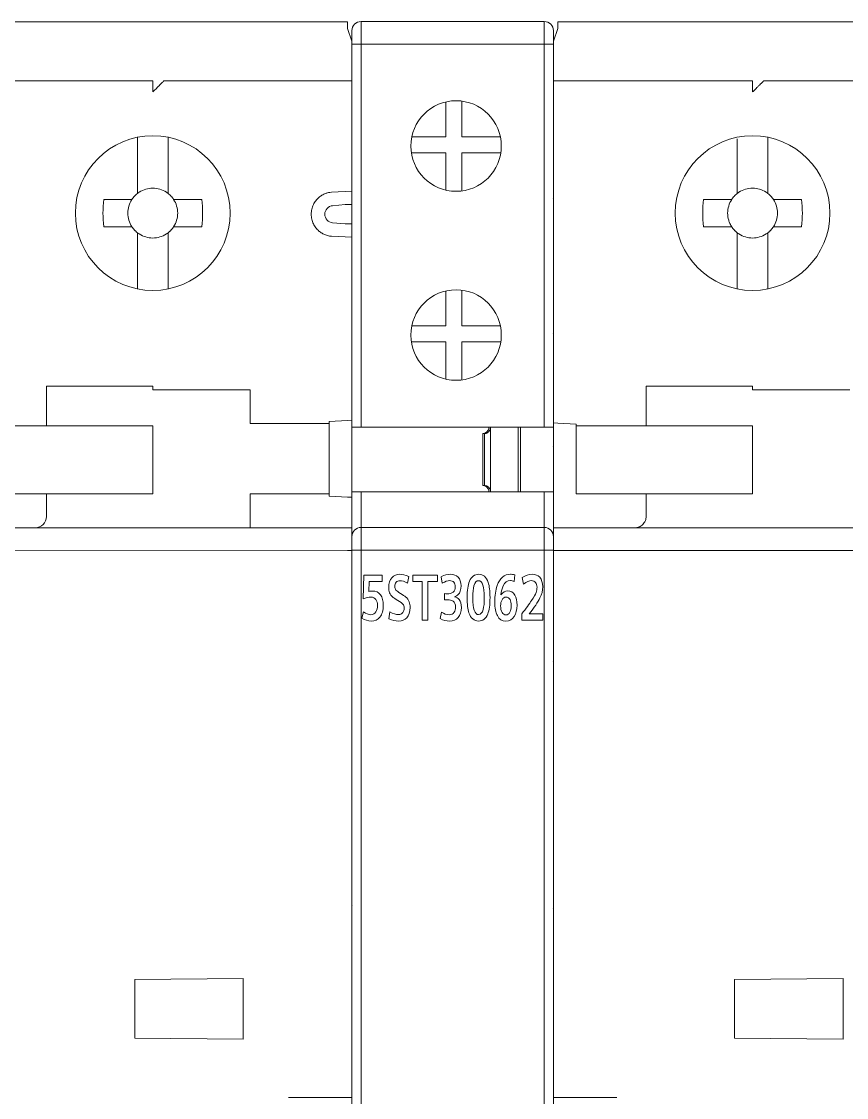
# Model space of a CAD drawing. Header units: millimetres. Extents: x 1359 to 3577, y 1336 to 3557.
# Drawn here: x 1970.17 to 2006.62, y 2964.79 to 3012.32 of the extents above; entities that cross this region are included whole.
import ezdxf

# ---------------------------------------------------------------- set-up
doc = ezdxf.new("R2010")
doc.units = ezdxf.units.MM
doc.layers.add('000-PI-Oprema', color=30, linetype='Continuous', lineweight=5)

msp = doc.modelspace()

# ---------------------------------------------------------------- linework, layer by layer
at = {"layer": '000-PI-Oprema', "color": 0, "lineweight": 0}
for p, q in [((1967.371, 3012.306), (1972.171, 3012.306)), ((1972.171, 3012.306), (1979.791, 3012.306)), ((1979.791, 3012.306), (1984.571, 3012.306)), ((1984.771, 3011.456), (1984.571, 3012.006)), ((1993.871, 3012.006), (1993.671, 3011.456)), ((1993.871, 3012.306), (1998.671, 3012.306)), ((1998.671, 3012.306), (2006.291, 3012.306)), ((2006.291, 3012.306), (2011.071, 3012.306)), ((1984.771, 3011.456), (1984.771, 3008.856)), ((1993.671, 3011.456), (1993.671, 3008.856)), ((1966.971, 3009.706), (1975.971, 3009.706)), ((1976.471, 3009.706), (1984.771, 3009.706)), ((2002.471, 3009.706), (1993.671, 3009.706)), ((2002.971, 3009.706), (2011.071, 3009.706)), ((1984.771, 3008.856), (1984.771, 3005.136)), ((1993.671, 3008.856), (1993.671, 2994.585)), ((1975.296, 3007.207), (1975.296, 3007.132)), ((1976.646, 3007.132), (1976.646, 3007.207)), ((2003.146, 3007.132), (2003.146, 3007.207)), ((1975.296, 3007.132), (1975.296, 3005.013)), ((1976.646, 3005.013), (1976.646, 3007.132)), ((2001.796, 3007.132), (2001.796, 3005.013)), ((2003.146, 3005.013), (2003.146, 3007.132)), ((1975.296, 3004.725), (1975.296, 3005.013)), ((1976.646, 3004.725), (1976.646, 3005.013)), ((2001.796, 3004.725), (2001.796, 3005.013)), ((2003.146, 3004.725), (2003.146, 3005.013)), ((1973.807, 3004.456), (1974.665, 3004.456)), ((1977.277, 3004.456), (1978.135, 3004.456)), ((1984.771, 3004.819), (1983.865, 3004.781)), ((1993.671, 3004.506), (1993.666, 3004.493)), ((2000.307, 3004.456), (2001.165, 3004.456)), ((2003.777, 3004.456), (2004.635, 3004.456)), ((1984.471, 3004.232), (1983.917, 3004.184)), ((1984.771, 3004.232), (1984.771, 3003.38)), ((1984.471, 3003.38), (1983.917, 3003.429)), ((1973.807, 3003.256), (1974.665, 3003.256)), ((1975.296, 3002.7), (1975.296, 3002.988)), ((1976.646, 3002.7), (1976.646, 3002.988)), ((1978.135, 3003.256), (1977.277, 3003.256)), ((2000.307, 3003.256), (2001.165, 3003.256)), ((2001.796, 3002.7), (2001.796, 3002.988)), ((2003.146, 3002.7), (2003.146, 3002.988)), ((2004.635, 3003.256), (2003.777, 3003.256)), ((1975.296, 3002.7), (1975.296, 3000.58)), ((1976.646, 3000.58), (1976.646, 3002.7)), ((1983.865, 3002.831), (1984.771, 3002.793)), ((1984.771, 3002.476), (1984.771, 2994.709)), ((2001.796, 3002.7), (2001.796, 3000.58)), ((2003.146, 3000.58), (2003.146, 3002.7)), ((1975.296, 3000.58), (1975.296, 3000.506)), ((1976.646, 3000.506), (1976.646, 3000.58)), ((2001.796, 3000.58), (2001.796, 3000.506)), ((2003.146, 3000.506), (2003.146, 3000.58)), ((1984.776, 2998.356), (1984.771, 2998.356)), ((1993.671, 2998.556), (1993.666, 2998.561)), ((1975.971, 2996.206), (1971.271, 2996.206)), ((1971.271, 2994.456), (1971.271, 2996.206)), ((1975.971, 2996.056), (1975.971, 2996.206)), ((1980.271, 2996.056), (1975.971, 2996.056)), ((1980.271, 2994.556), (1980.271, 2996.056)), ((1997.771, 2996.206), (2002.471, 2996.206)), ((1997.771, 2994.456), (1997.771, 2996.206)), ((2002.471, 2996.206), (2002.471, 2996.056)), ((2002.471, 2996.056), (2006.771, 2996.056)), ((1968.171, 2994.456), (1971.271, 2994.456)), ((1971.271, 2994.456), (1971.671, 2994.456)), ((1971.671, 2994.456), (1975.971, 2994.456)), ((1975.971, 2994.456), (1975.971, 2991.456)), ((1980.671, 2994.556), (1980.271, 2994.556)), ((1983.771, 2994.556), (1980.671, 2994.556)), ((1984.571, 2994.698), (1983.771, 2994.656)), ((1983.771, 2994.556), (1983.771, 2994.656)), ((1983.771, 2991.456), (1983.771, 2994.556)), ((1984.771, 2994.709), (1984.571, 2994.698)), ((1984.771, 2994.709), (1984.771, 2991.304)), ((1993.871, 2994.574), (1993.671, 2994.585)), ((1993.671, 2990.38), (1993.671, 2994.556)), ((1993.871, 2994.574), (1994.671, 2994.532)), ((1994.671, 2994.532), (1994.671, 2994.456)), ((1994.671, 2994.456), (1997.771, 2994.456)), ((1994.671, 2994.456), (1994.671, 2991.456)), ((1997.771, 2994.456), (1998.171, 2994.456)), ((1998.171, 2994.456), (2002.471, 2994.456)), ((2002.471, 2994.456), (2002.471, 2991.456)), ((1984.771, 2993.756), (1984.776, 2993.756)), ((1993.666, 2993.551), (1993.671, 2993.556)), ((1971.271, 2991.456), (1968.171, 2991.456)), ((1971.271, 2991.456), (1971.671, 2991.456)), ((1971.271, 2991.456), (1971.271, 2990.456)), ((1975.971, 2991.456), (1971.671, 2991.456)), ((1980.271, 2991.456), (1980.671, 2991.456)), ((1980.271, 2991.456), (1980.271, 2989.956)), ((1983.771, 2991.456), (1980.671, 2991.456)), ((1983.771, 2991.356), (1983.771, 2991.456)), ((1984.571, 2991.314), (1983.771, 2991.356)), ((1984.571, 2991.314), (1984.771, 2991.304)), ((1984.771, 2991.304), (1984.771, 2989.106)), ((1994.671, 2991.456), (1997.771, 2991.456)), ((1998.171, 2991.456), (1997.771, 2991.456)), ((1997.771, 2991.456), (1997.771, 2990.456)), ((2002.471, 2991.456), (1998.171, 2991.456)), ((1993.671, 2989.106), (1993.671, 2990.38)), ((1984.771, 2989.956), (1967.171, 2989.956)), ((1993.671, 2989.956), (2011.271, 2989.956)), ((1984.571, 2988.956), (1967.171, 2988.961)), ((1984.571, 2988.956), (1984.771, 2988.956)), ((1984.771, 2989.106), (1984.771, 2964.939)), ((1993.671, 2964.789), (1993.671, 2989.106)), ((2011.071, 2988.956), (1993.671, 2988.956)), ((1984.771, 2984.256), (1984.776, 2984.256)), ((1993.666, 2984.051), (1993.671, 2984.056)), ((1993.671, 2982.506), (1993.666, 2982.506)), ((1984.776, 2981.911), (1984.771, 2981.906)), ((1993.671, 2981.906), (1993.666, 2981.911)), ((1984.771, 2974.506), (1984.776, 2974.501)), ((1993.671, 2974.804), (1993.669, 2974.809)), ((1984.771, 2973.256), (1984.776, 2973.27)), ((1993.666, 2973.17), (1993.671, 2973.156)), ((1975.171, 2970.006), (1979.971, 2970.048)), ((1975.171, 2967.406), (1975.171, 2970.006)), ((1979.971, 2970.048), (1979.971, 2967.364)), ((2001.671, 2970.006), (2006.471, 2970.048)), ((2001.671, 2967.406), (2001.671, 2970.006)), ((2006.471, 2970.048), (2006.471, 2967.364)), ((1979.971, 2967.364), (1975.171, 2967.406)), ((2006.471, 2967.364), (2001.671, 2967.406)), ((1981.971, 2964.789), (1984.571, 2964.789)), ((1984.571, 2964.789), (1984.771, 2964.789)), ((1993.871, 2964.789), (1993.671, 2964.789)), ((1993.871, 2964.789), (1996.471, 2964.789))]:
    msp.add_line(p, q, dxfattribs=at)
at = {"layer": '000-PI-Oprema', "color": 0, "linetype": 'ByBlock', "lineweight": 0}
for p, q in [((1985.171, 3012.319), (1993.271, 3012.319)), ((1985.171, 3011.319), (1985.171, 3012.319)), ((1993.271, 3011.319), (1993.271, 3012.319)), ((1984.771, 3011.319), (1984.771, 3011.919)), ((1993.671, 3011.919), (1993.671, 3011.319)), ((1984.771, 2994.394), (1984.771, 3011.319)), ((1985.171, 3011.319), (1984.771, 3011.319)), ((1985.171, 2994.394), (1985.171, 3011.319)), ((1985.171, 3011.319), (1993.271, 3011.319)), ((1993.271, 2994.394), (1993.271, 3011.319)), ((1993.671, 3011.319), (1993.271, 3011.319)), ((1993.671, 3011.319), (1993.671, 2994.394)), ((1988.92, 3008.767), (1988.92, 3007.219)), ((1989.62, 3008.803), (1989.62, 3007.219)), ((1987.412, 3007.219), (1988.92, 3007.219)), ((1989.62, 3007.219), (1991.331, 3007.219)), ((1987.394, 3006.519), (1988.92, 3006.519)), ((1988.92, 3006.519), (1988.92, 3004.87)), ((1989.62, 3004.835), (1989.62, 3006.519)), ((1991.349, 3006.519), (1989.62, 3006.519)), ((1988.92, 3000.417), (1988.92, 2998.869)), ((1989.62, 3000.453), (1989.62, 2998.869)), ((1987.412, 2998.869), (1988.92, 2998.869)), ((1989.62, 2998.869), (1991.331, 2998.869)), ((1988.92, 2998.169), (1987.394, 2998.169)), ((1988.92, 2998.169), (1988.92, 2996.52)), ((1991.349, 2998.169), (1989.62, 2998.169)), ((1989.62, 2996.485), (1989.62, 2998.169)), ((1985.171, 2994.394), (1984.771, 2994.394)), ((1984.771, 2994.119), (1984.771, 2994.394)), ((1993.271, 2994.394), (1985.171, 2994.394)), ((1990.894, 2994.394), (1990.894, 2991.544)), ((1992.116, 2991.544), (1992.116, 2994.394)), ((1992.221, 2994.394), (1992.221, 2991.544)), ((1993.671, 2994.394), (1993.271, 2994.394)), ((1993.671, 2994.394), (1993.671, 2991.544)), ((1984.771, 2991.544), (1984.771, 2994.119)), ((1990.561, 2991.819), (1990.561, 2994.119)), ((1990.561, 2994.119), (1990.632, 2994.119)), ((1990.632, 2991.819), (1990.632, 2994.119)), ((1990.647, 2994.119), (1990.632, 2994.119)), ((1984.771, 2989.569), (1984.771, 2991.544)), ((1984.771, 2991.544), (1985.171, 2991.544)), ((1993.271, 2991.544), (1985.171, 2991.544)), ((1985.171, 2991.544), (1985.171, 2989.969)), ((1990.632, 2991.819), (1990.561, 2991.819)), ((1990.647, 2991.819), (1990.632, 2991.819)), ((1993.271, 2991.544), (1993.671, 2991.544)), ((1993.271, 2989.969), (1993.271, 2991.544)), ((1993.671, 2991.544), (1993.671, 2989.569)), ((1993.271, 2989.969), (1985.171, 2989.969)), ((1985.171, 2988.969), (1985.171, 2989.969)), ((1993.271, 2988.969), (1993.271, 2989.969)), ((1984.771, 2988.969), (1984.771, 2989.569)), ((1993.671, 2989.569), (1993.671, 2988.969)), ((1984.771, 2962.358), (1984.771, 2988.969)), ((1985.171, 2988.969), (1984.771, 2988.969)), ((1985.171, 2962.613), (1985.171, 2988.969)), ((1993.271, 2988.969), (1985.171, 2988.969)), ((1993.671, 2988.969), (1993.271, 2988.969)), ((1993.271, 2962.613), (1993.271, 2988.969)), ((1993.671, 2988.969), (1993.671, 2962.358)), ((1993.671, 2988.969), (1993.671, 2962.358)), ((1985.27, 2986.811), (1985.293, 2987.869)), ((1985.293, 2987.869), (1986.104, 2987.869)), ((1986.104, 2987.869), (1986.104, 2987.587)), ((1987.281, 2987.801), (1987.231, 2987.504)), ((1987.46, 2987.587), (1987.46, 2987.869)), ((1987.46, 2987.869), (1988.553, 2987.869)), ((1988.553, 2987.869), (1988.553, 2987.587)), ((1988.763, 2987.512), (1988.714, 2987.794)), ((1991.964, 2987.879), (1991.944, 2987.585)), ((1992.358, 2987.471), (1992.297, 2987.762)), ((1985.535, 2987.587), (1985.523, 2987.141)), ((1986.104, 2987.587), (1985.535, 2987.587)), ((1987.878, 2987.587), (1987.46, 2987.587)), ((1987.878, 2985.869), (1987.878, 2987.587)), ((1988.553, 2987.587), (1988.129, 2987.587)), ((1988.129, 2987.587), (1988.129, 2985.869)), ((1988.865, 2986.774), (1988.865, 2987.046)), ((1985.212, 2985.959), (1985.281, 2986.247)), ((1986.403, 2985.939), (1986.439, 2986.244)), ((1988.129, 2985.869), (1987.878, 2985.869)), ((1988.67, 2985.941), (1988.723, 2986.227)), ((1992.272, 2985.869), (1992.272, 2986.147)), ((1993.212, 2985.869), (1992.272, 2985.869)), ((1992.604, 2986.151), (1993.212, 2986.151)), ((1993.212, 2986.151), (1993.212, 2985.869))]:
    msp.add_line(p, q, dxfattribs=at)
for centre in [(1989.371, 3006.819), (1989.371, 2998.469)]:
    msp.add_circle(centre, 2, dxfattribs=at)
at = {"layer": '000-PI-Oprema', "color": 0, "lineweight": 0}
for centre in [(1975.971, 3003.856), (2002.471, 3003.856)]:
    msp.add_circle(centre, 3.418, dxfattribs=at)
at = {"layer": '000-PI-Oprema', "color": 0, "linetype": 'ByBlock', "lineweight": 0}
for centre, start, end in [((1985.171, 3011.919), 90, 180), ((1993.271, 3011.919), 0, 90), ((1985.171, 2989.569), 90, 180), ((1993.271, 2989.569), 0, 90)]:
    msp.add_arc(centre, 0.4, start, end, dxfattribs=at)
at = {"layer": '000-PI-Oprema', "color": 0, "lineweight": 0}
for centre, radius, start, end in [((1975.971, 3003.856), 1.1, 136.9319, 146.9443), ((1975.971, 3003.856), 1.1, 135, 136.9319), ((1975.971, 3003.856), 1.1, 123.0557, 133.0681), ((1975.971, 3003.856), 1.1, 46.9319, 56.9443), ((1975.971, 3003.856), 1.1, 45, 46.9319), ((1975.971, 3003.856), 1.1, 43.0681, 45), ((1975.971, 3003.856), 1.1, 33.0557, 43.0681), ((2002.471, 3003.856), 1.1, 136.9319, 146.9443), ((2002.471, 3003.856), 1.1, 135, 136.9319), ((2002.471, 3003.856), 1.1, 123.0557, 133.0681), ((2002.471, 3003.856), 1.1, 46.9319, 56.9443), ((2002.471, 3003.856), 1.1, 45, 46.9319), ((2002.471, 3003.856), 1.1, 43.0681, 45), ((2002.471, 3003.856), 1.1, 33.0557, 43.0681), ((1975.971, 3003.856), 1.1, 213.0557, 223.0681), ((1975.971, 3003.856), 1.1, 226.9319, 236.9443), ((1975.971, 3003.856), 1.1, 303.0557, 313.0681), ((1975.971, 3003.856), 1.1, 313.0681, 315), ((1975.971, 3003.856), 1.1, 315, 316.9319), ((1975.971, 3003.856), 1.1, 316.9319, 326.9443), ((2002.471, 3003.856), 1.1, 213.0557, 223.0681), ((2002.471, 3003.856), 1.1, 226.9319, 236.9443), ((2002.471, 3003.856), 1.1, 303.0557, 313.0681), ((2002.471, 3003.856), 1.1, 313.0681, 315), ((2002.471, 3003.856), 1.1, 315, 316.9319), ((2002.471, 3003.856), 1.1, 316.9319, 326.9443), ((1970.771, 2990.456), 0.5, 270, 0)]:
    msp.add_arc(centre, radius, start, end, dxfattribs=at)
for points, knots in [([(1984.571, 3012.006), (1984.571, 3012.063), (1984.571, 3012.116), (1984.571, 3012.252), (1984.571, 3012.306), (1984.571, 3012.306)], [0.262243, 0.262243, 0.262243, 0.262243, 0.5, 0.5, 1, 1, 1, 1]), ([(1993.871, 3012.006), (1993.871, 3012.032), (1993.871, 3012.087), (1993.871, 3012.162), (1993.871, 3012.227), (1993.871, 3012.273), (1993.871, 3012.301), (1993.871, 3012.304), (1993.871, 3012.306)], [0.2613825, 0.2613825, 0.2613825, 0.2613825, 0.3685854, 0.5000663, 0.6285535, 0.7600358, 0.8779631, 1, 1, 1, 1]), ([(1975.971, 3009.206), (1975.971, 3009.337), (1975.971, 3009.467), (1975.971, 3009.652), (1975.971, 3009.706), (1975.971, 3009.706)], [0, 0, 0, 0, 0.5, 0.5, 1, 1, 1, 1]), ([(1975.971, 3009.206), (1975.993, 3009.228), (1976.036, 3009.271), (1976.101, 3009.336), (1976.172, 3009.407), (1976.249, 3009.484), (1976.325, 3009.56), (1976.388, 3009.623), (1976.435, 3009.67), (1976.466, 3009.701), (1976.469, 3009.704), (1976.471, 3009.706)], [0, 0, 0, 0, 0.097283, 0.192791, 0.287384, 0.42418, 0.554334, 0.675821, 0.789691, 0.896334, 1, 1, 1, 1]), ([(2002.471, 3009.706), (2002.471, 3009.705), (2002.471, 3009.704), (2002.471, 3009.691), (2002.471, 3009.669), (2002.471, 3009.627), (2002.471, 3009.563), (2002.471, 3009.483), (2002.471, 3009.395), (2002.471, 3009.301), (2002.471, 3009.238), (2002.471, 3009.206)], [0, 0, 0, 0, 0.080758, 0.160392, 0.240099, 0.368585, 0.500066, 0.628554, 0.760036, 0.877963, 1, 1, 1, 1]), ([(2002.971, 3009.706), (2002.971, 3009.706), (2002.969, 3009.705), (2002.96, 3009.695), (2002.945, 3009.681), (2002.924, 3009.659), (2002.897, 3009.632), (2002.864, 3009.599), (2002.817, 3009.552), (2002.75, 3009.485), (2002.669, 3009.403), (2002.574, 3009.309), (2002.509, 3009.244), (2002.471, 3009.206)], [0, 0, 0, 0, 0.056117, 0.113833, 0.173777, 0.236509, 0.302522, 0.372235, 0.446007, 0.56933, 0.712859, 0.83153, 1, 1, 1, 1]), ([(1976.571, 3004.778), (1976.394, 3004.894), (1976.183, 3004.956), (1975.76, 3004.956), (1975.549, 3004.894), (1975.371, 3004.778)], [0, 0, 0, 0, 0.5, 0.5, 1, 1, 1, 1]), ([(1984.771, 3005.135), (1984.771, 3005.135), (1984.771, 3005.133), (1984.771, 3005.12), (1984.771, 3005.098), (1984.771, 3005.059), (1984.771, 3004.989), (1984.771, 3004.876), (1984.771, 3004.738), (1984.771, 3004.581), (1984.771, 3004.41), (1984.771, 3004.291), (1984.771, 3004.232)], [0, 0, 0, 0, 0.062572, 0.124512, 0.186422, 0.248903, 0.373491, 0.498598, 0.623567, 0.749199, 0.874318, 1, 1, 1, 1]), ([(2003.071, 3004.778), (2002.894, 3004.894), (2002.683, 3004.956), (2002.26, 3004.956), (2002.049, 3004.894), (2001.871, 3004.778)], [0, 0, 0, 0, 0.5, 0.5, 1, 1, 1, 1]), ([(1973.807, 3004.456), (1973.783, 3004.257), (1973.759, 3003.856), (1973.783, 3003.455), (1973.808, 3003.256), (1973.807, 3003.256)], [0, 0, 0, 0, 0.5, 1, 1.000008, 1.000008, 1.000008, 1.000008]), ([(1977.277, 3004.456), (1977.21, 3004.456), (1977.085, 3004.456), (1976.954, 3004.456), (1976.893, 3004.456)], [0, 0, 0, 0, 0.54278, 1, 1, 1, 1]), ([(1983.865, 3002.831), (1983.834, 3002.835), (1983.774, 3002.842), (1983.685, 3002.863), (1983.574, 3002.899), (1983.445, 3002.962), (1983.3, 3003.067), (1983.168, 3003.206), (1983.059, 3003.383), (1982.987, 3003.586), (1982.963, 3003.806), (1982.987, 3004.027), (1983.059, 3004.229), (1983.168, 3004.407), (1983.299, 3004.545), (1983.445, 3004.651), (1983.588, 3004.719), (1983.729, 3004.764), (1983.819, 3004.775), (1983.865, 3004.781)], [0, 0, 0, 0, 0.031513, 0.062833, 0.094232, 0.152293, 0.210532, 0.279327, 0.348301, 0.424071, 0.50002, 0.57579, 0.651739, 0.720534, 0.789508, 0.84757, 0.905809, 0.95275, 1, 1, 1, 1]), ([(2000.307, 3004.456), (2000.283, 3004.257), (2000.259, 3003.856), (2000.283, 3003.455), (2000.308, 3003.256), (2000.307, 3003.256)], [-0.000008, -0.000008, -0.000008, -0.000008, 0.499992, 0.999992, 1, 1, 1, 1]), ([(2003.777, 3004.456), (2003.71, 3004.456), (2003.585, 3004.456), (2003.454, 3004.456), (2003.393, 3004.456)], [0, 0, 0, 0, 0.54278, 1, 1, 1, 1]), ([(1983.917, 3003.429), (1983.824, 3003.437), (1983.734, 3003.481), (1983.608, 3003.619), (1983.571, 3003.713), (1983.571, 3003.9), (1983.608, 3003.993), (1983.734, 3004.131), (1983.824, 3004.175), (1983.917, 3004.184)], [0, 0, 0, 0, 0.25, 0.25, 0.5, 0.5, 0.75, 0.75, 1, 1, 1, 1]), ([(1984.771, 3004.232), (1984.771, 3004.232), (1984.739, 3004.232), (1984.628, 3004.232), (1984.55, 3004.232), (1984.471, 3004.232)], [0, 0, 0, 0, 0.5, 0.5, 1, 1, 1, 1]), ([(1975.049, 3003.256), (1975.049, 3003.256), (1974.934, 3003.434), (1974.871, 3003.645), (1974.871, 3003.856)], [0, 0, 0, 0, 0.0000079, 0.5000079, 0.5000079, 0.5000079, 0.5000079]), ([(2001.549, 3003.256), (2001.551, 3003.258), (2001.549, 3003.256), (2001.549, 3003.257), (2001.549, 3003.257), (2001.549, 3003.257), (2001.549, 3003.258), (2001.548, 3003.259), (2001.546, 3003.261), (2001.543, 3003.266), (2001.537, 3003.276), (2001.525, 3003.296), (2001.502, 3003.336), (2001.46, 3003.418), (2001.395, 3003.592), (2001.371, 3003.751), (2001.371, 3003.856)], [0, 0, 0, 0, 0.000244, 0.000244, 0.000488, 0.000977, 0.001953, 0.003906, 0.007813, 0.015625, 0.03125, 0.0625, 0.125, 0.25, 0.5, 1, 1, 1, 1]), ([(1974.665, 3003.256), (1974.733, 3003.256), (1974.857, 3003.256), (1974.989, 3003.256), (1975.049, 3003.256)], [0, 0, 0, 0, 0.54278, 1, 1, 1, 1]), ([(1975.371, 3002.934), (1975.549, 3002.819), (1975.76, 3002.756), (1976.183, 3002.756), (1976.394, 3002.819), (1976.571, 3002.934)], [0, 0, 0, 0, 0.5, 0.5, 1, 1, 1, 1]), ([(1977.277, 3003.256), (1977.21, 3003.256), (1977.086, 3003.256), (1976.954, 3003.256), (1976.893, 3003.256)], [0, 0, 0, 0, 0.540007, 1, 1, 1, 1]), ([(1984.771, 3003.38), (1984.771, 3003.38), (1984.742, 3003.38), (1984.625, 3003.38), (1984.542, 3003.38), (1984.471, 3003.38)], [0, 0, 0, 0, 0.5, 0.5, 1, 1, 1, 1]), ([(1984.771, 3003.38), (1984.771, 3003.351), (1984.771, 3003.291), (1984.771, 3003.204), (1984.771, 3003.117), (1984.771, 3003.006), (1984.771, 3002.874), (1984.771, 3002.737), (1984.771, 3002.623), (1984.771, 3002.541), (1984.771, 3002.487), (1984.771, 3002.48), (1984.771, 3002.477)], [0, 0, 0, 0, 0.06314, 0.125631, 0.188079, 0.251095, 0.376332, 0.501694, 0.62641, 0.751388, 0.875439, 1, 1, 1, 1]), ([(2001.165, 3003.256), (2001.233, 3003.256), (2001.357, 3003.256), (2001.489, 3003.256), (2001.549, 3003.256)], [0, 0, 0, 0, 0.54278, 1, 1, 1, 1]), ([(2001.871, 3002.934), (2002.049, 3002.819), (2002.26, 3002.756), (2002.683, 3002.756), (2002.894, 3002.819), (2003.071, 3002.934)], [0, 0, 0, 0, 0.5, 0.5, 1, 1, 1, 1]), ([(2003.777, 3003.256), (2003.71, 3003.256), (2003.586, 3003.256), (2003.454, 3003.256), (2003.393, 3003.256)], [0, 0, 0, 0, 0.540007, 1, 1, 1, 1]), ([(1997.271, 2989.956), (1997.292, 2989.957), (1997.329, 2989.958), (1997.382, 2989.968), (1997.425, 2989.98), (1997.482, 2990.001), (1997.55, 2990.037), (1997.627, 2990.1), (1997.689, 2990.176), (1997.736, 2990.265), (1997.766, 2990.36), (1997.769, 2990.425), (1997.771, 2990.456)], [0, 0, 0, 0, 0.090538, 0.168629, 0.234274, 0.28748, 0.430983, 0.554467, 0.680811, 0.79553, 0.900937, 1, 1, 1, 1]), ([(1984.771, 2989.106), (1984.771, 2989.105), (1984.771, 2989.103), (1984.771, 2989.088), (1984.771, 2989.06), (1984.771, 2989.016), (1984.771, 2988.976), (1984.771, 2988.956)], [0, 0, 0, 0, 0.169382, 0.332374, 0.500748, 0.7482, 1, 1, 1, 1])]:
    msp.add_open_spline(points, degree=3, knots=knots, dxfattribs=at)
for points in [[(1975.049, 3004.456), (1974.915, 3004.456), (1974.789, 3004.456), (1974.665, 3004.456)], [(1974.871, 3003.856), (1974.871, 3004.068), (1974.934, 3004.279), (1975.049, 3004.456)], [(1975.193, 3004.634), (1975.202, 3004.643), (1975.211, 3004.651), (1975.22, 3004.66)], [(1977.071, 3003.856), (1977.071, 3004.068), (1977.009, 3004.279), (1976.893, 3004.456)], [(1978.135, 3003.256), (1978.183, 3003.654), (1978.183, 3004.058), (1978.135, 3004.456)], [(2001.549, 3004.456), (2001.415, 3004.456), (2001.289, 3004.456), (2001.165, 3004.456)], [(2001.371, 3003.856), (2001.371, 3004.068), (2001.434, 3004.279), (2001.549, 3004.456)], [(2001.693, 3004.634), (2001.702, 3004.643), (2001.711, 3004.651), (2001.72, 3004.66)], [(2003.571, 3003.856), (2003.571, 3004.068), (2003.509, 3004.279), (2003.393, 3004.456)], [(2004.635, 3003.256), (2004.683, 3003.654), (2004.683, 3004.058), (2004.635, 3004.456)], [(1976.893, 3003.256), (1977.009, 3003.434), (1977.071, 3003.645), (1977.071, 3003.856)], [(2003.393, 3003.256), (2003.509, 3003.434), (2003.571, 3003.645), (2003.571, 3003.856)], [(1975.193, 3003.078), (1975.185, 3003.087), (1975.176, 3003.096), (1975.168, 3003.105)], [(1975.22, 3003.053), (1975.211, 3003.061), (1975.202, 3003.07), (1975.193, 3003.078)], [(2001.693, 3003.078), (2001.685, 3003.087), (2001.676, 3003.096), (2001.668, 3003.105)], [(2001.72, 3003.053), (2001.711, 3003.061), (2001.702, 3003.07), (2001.693, 3003.078)]]:
    msp.add_open_spline(points, degree=3, dxfattribs=at)
at = {"layer": '000-PI-Oprema', "color": 0, "linetype": 'ByBlock', "lineweight": 0}
for points, knots in [([(1990.567, 2994.119), (1990.587, 2994.119), (1990.628, 2994.125), (1990.689, 2994.155), (1990.745, 2994.202), (1990.789, 2994.264), (1990.816, 2994.33), (1990.824, 2994.375), (1990.825, 2994.394)], [0, 0, 0, 0, 0.175589, 0.351177, 0.526766, 0.702354, 0.877943, 1, 1, 1, 1]), ([(1990.893, 2994.394), (1990.892, 2994.382), (1990.891, 2994.37), (1990.887, 2994.348), (1990.884, 2994.338), (1990.878, 2994.318), (1990.875, 2994.309), (1990.864, 2994.28), (1990.855, 2994.263), (1990.839, 2994.238), (1990.833, 2994.229), (1990.821, 2994.214), (1990.808, 2994.199), (1990.795, 2994.187), (1990.781, 2994.174), (1990.774, 2994.169), (1990.753, 2994.153), (1990.739, 2994.144), (1990.717, 2994.134), (1990.71, 2994.132), (1990.696, 2994.127), (1990.69, 2994.125), (1990.67, 2994.12), (1990.658, 2994.119), (1990.647, 2994.119)], [0, 0, 0, 0, 0.078296, 0.078296, 0.144132, 0.144132, 0.209968, 0.209968, 0.34164, 0.34164, 0.407476, 0.407476, 0.473312, 0.539148, 0.539148, 0.604984, 0.604984, 0.736656, 0.736656, 0.802492, 0.802492, 0.868328, 0.868328, 1, 1, 1, 1]), ([(1990.825, 2991.544), (1990.824, 2991.563), (1990.816, 2991.608), (1990.789, 2991.674), (1990.745, 2991.736), (1990.689, 2991.783), (1990.628, 2991.812), (1990.587, 2991.819), (1990.567, 2991.819)], [0, 0, 0, 0, 0.122057, 0.297646, 0.473234, 0.648823, 0.824411, 1, 1, 1, 1]), ([(1990.647, 2991.819), (1990.658, 2991.819), (1990.67, 2991.818), (1990.69, 2991.813), (1990.696, 2991.811), (1990.71, 2991.806), (1990.717, 2991.803), (1990.739, 2991.793), (1990.753, 2991.785), (1990.774, 2991.769), (1990.781, 2991.764), (1990.795, 2991.751), (1990.808, 2991.738), (1990.821, 2991.724), (1990.833, 2991.708), (1990.838, 2991.7), (1990.855, 2991.675), (1990.864, 2991.657), (1990.875, 2991.629), (1990.878, 2991.619), (1990.884, 2991.6), (1990.887, 2991.59), (1990.891, 2991.568), (1990.892, 2991.556), (1990.893, 2991.544)], [0, 0, 0, 0, 0.131674, 0.131674, 0.197511, 0.197511, 0.263348, 0.263348, 0.395022, 0.395022, 0.460859, 0.460859, 0.526697, 0.592534, 0.592534, 0.658371, 0.658371, 0.790045, 0.790045, 0.855882, 0.855882, 0.921719, 0.921719, 1, 1, 1, 1]), ([(1986.434, 2987.087), (1986.41, 2987.152), (1986.398, 2987.227), (1986.398, 2987.506), (1986.447, 2987.655), (1986.626, 2987.856), (1986.738, 2987.902), (1986.998, 2987.902), (1987.131, 2987.868), (1987.281, 2987.801)], [0, 0, 0, 0, 0.147499, 0.147499, 0.478915, 0.478915, 0.764253, 0.764253, 1, 1, 1, 1]), ([(1988.714, 2987.794), (1988.846, 2987.866), (1988.982, 2987.902), (1989.267, 2987.902), (1989.379, 2987.858), (1989.547, 2987.682), (1989.59, 2987.552), (1989.59, 2987.216), (1989.547, 2987.088), (1989.462, 2987.001)], [0, 0, 0, 0, 0.239001, 0.239001, 0.484461, 0.484461, 0.74061, 0.74061, 1, 1, 1, 1]), ([(1989.942, 2986.194), (1989.888, 2986.358), (1989.861, 2986.581), (1989.861, 2987.189), (1989.894, 2987.429), (1990.044, 2987.798), (1990.182, 2987.902), (1990.571, 2987.902), (1990.711, 2987.781), (1990.846, 2987.381), (1990.871, 2987.157), (1990.871, 2986.551), (1990.839, 2986.31), (1990.689, 2985.94), (1990.553, 2985.837), (1990.165, 2985.837), (1990.021, 2985.957), (1989.942, 2986.194)], [0, 0, 0, 0, 0.102607, 0.102607, 0.215344, 0.215344, 0.359602, 0.359602, 0.508449, 0.508449, 0.605424, 0.605424, 0.712738, 0.712738, 0.850747, 0.850747, 1, 1, 1, 1]), ([(1991.356, 2986.997), (1991.435, 2987.111), (1991.534, 2987.169), (1991.787, 2987.169), (1991.891, 2987.104), (1992.032, 2986.867), (1992.064, 2986.72), (1992.064, 2986.327), (1992.023, 2986.161), (1991.853, 2985.903), (1991.732, 2985.837), (1991.405, 2985.837), (1991.278, 2985.915), (1991.121, 2986.216), (1991.083, 2986.416), (1991.083, 2986.954), (1991.118, 2987.195), (1991.3, 2987.734), (1991.495, 2987.902), (1991.822, 2987.902), (1991.885, 2987.894), (1991.964, 2987.879)], [0, 0, 0, 0, 0.089461, 0.089461, 0.19129, 0.19129, 0.276772, 0.276772, 0.371724, 0.371724, 0.473605, 0.473605, 0.585698, 0.585698, 0.686027, 0.686027, 0.793303, 0.793303, 0.969646, 0.969646, 1, 1, 1, 1]), ([(1992.297, 2987.762), (1992.439, 2987.855), (1992.584, 2987.902), (1992.872, 2987.902), (1992.984, 2987.857), (1993.156, 2987.669), (1993.201, 2987.53), (1993.201, 2987.183), (1993.159, 2987.019), (1992.984, 2986.674), (1992.827, 2986.439), (1992.604, 2986.151)], [0, 0, 0, 0, 0.197997, 0.197997, 0.390323, 0.390323, 0.600635, 0.600635, 0.791326, 0.791326, 1, 1, 1, 1]), ([(1986.725, 2987.551), (1986.682, 2987.504), (1986.661, 2987.443), (1986.661, 2987.301), (1986.679, 2987.247), (1986.715, 2987.203)], [0, 0, 0, 0, 0.539326, 0.539326, 1, 1, 1, 1]), ([(1987.231, 2987.504), (1987.098, 2987.58), (1986.984, 2987.619), (1986.82, 2987.619), (1986.765, 2987.597), (1986.725, 2987.551)], [0, 0, 0, 0, 0.576744, 0.576744, 1, 1, 1, 1]), ([(1989.273, 2987.55), (1989.231, 2987.598), (1989.17, 2987.622), (1988.999, 2987.622), (1988.89, 2987.585), (1988.763, 2987.512)], [0, 0, 0, 0, 0.463252, 0.463252, 1, 1, 1, 1]), ([(1988.865, 2987.046), (1988.901, 2987.042), (1988.933, 2987.039), (1989.086, 2987.039), (1989.178, 2987.065), (1989.303, 2987.173), (1989.337, 2987.251), (1989.337, 2987.435), (1989.315, 2987.501), (1989.273, 2987.55)], [0, 0, 0, 0, 0.066415, 0.066415, 0.367554, 0.367554, 0.712028, 0.712028, 1, 1, 1, 1]), ([(1990.569, 2986.346), (1990.602, 2986.465), (1990.618, 2986.639), (1990.618, 2987.124), (1990.599, 2987.308), (1990.518, 2987.554), (1990.452, 2987.619), (1990.271, 2987.619), (1990.204, 2987.542), (1990.131, 2987.275), (1990.115, 2987.101), (1990.115, 2986.615), (1990.134, 2986.43), (1990.216, 2986.184), (1990.281, 2986.119), (1990.46, 2986.119), (1990.528, 2986.196), (1990.569, 2986.346)], [0, 0, 0, 0, 0.111532, 0.111532, 0.232718, 0.232718, 0.368116, 0.368116, 0.509326, 0.509326, 0.615302, 0.615302, 0.730693, 0.730693, 0.859368, 0.859368, 1, 1, 1, 1]), ([(1991.944, 2987.585), (1991.877, 2987.61), (1991.821, 2987.622), (1991.637, 2987.622), (1991.528, 2987.546), (1991.4, 2987.285), (1991.368, 2987.153), (1991.356, 2986.997)], [0, 0, 0, 0, 0.154498, 0.154498, 0.648893, 0.648893, 1, 1, 1, 1]), ([(1992.272, 2986.147), (1992.462, 2986.39), (1992.607, 2986.588), (1992.807, 2986.895), (1992.873, 2987.014), (1992.933, 2987.178), (1992.948, 2987.255), (1992.948, 2987.415), (1992.926, 2987.484), (1992.884, 2987.536)], [0, 0, 0, 0, 0.241599, 0.241599, 0.48433, 0.48433, 0.720892, 0.720892, 1, 1, 1, 1]), ([(1992.884, 2987.536), (1992.836, 2987.593), (1992.775, 2987.622), (1992.602, 2987.622), (1992.488, 2987.572), (1992.358, 2987.471)], [0, 0, 0, 0, 0.421978, 0.421978, 1, 1, 1, 1]), ([(1985.523, 2987.141), (1985.576, 2987.155), (1985.628, 2987.162), (1985.83, 2987.162), (1985.947, 2987.107), (1986.114, 2986.884), (1986.156, 2986.725), (1986.156, 2986.307), (1986.107, 2986.136), (1985.921, 2985.894), (1985.793, 2985.837), (1985.477, 2985.837), (1985.338, 2985.877), (1985.212, 2985.959)], [0, 0, 0, 0, 0.060999, 0.060999, 0.245846, 0.245846, 0.438646, 0.438646, 0.644032, 0.644032, 0.829922, 0.829922, 1, 1, 1, 1]), ([(1985.281, 2986.247), (1985.395, 2986.16), (1985.502, 2986.116), (1985.704, 2986.116), (1985.779, 2986.159), (1985.879, 2986.321), (1985.903, 2986.415), (1985.903, 2986.635), (1985.879, 2986.721), (1985.781, 2986.857), (1985.703, 2986.892), (1985.505, 2986.892), (1985.396, 2986.865), (1985.27, 2986.811)], [0, 0, 0, 0, 0.183777, 0.183777, 0.364802, 0.364802, 0.526509, 0.526509, 0.682114, 0.682114, 0.849904, 0.849904, 1, 1, 1, 1]), ([(1986.715, 2987.203), (1986.749, 2987.162), (1986.817, 2987.11), (1987.026, 2986.991), (1987.1, 2986.944), (1987.219, 2986.847), (1987.273, 2986.772), (1987.327, 2986.613), (1987.34, 2986.531), (1987.34, 2986.238), (1987.291, 2986.085), (1987.105, 2985.884), (1986.984, 2985.837), (1986.691, 2985.837), (1986.548, 2985.871), (1986.403, 2985.939)], [0, 0, 0, 0, 0.06591, 0.06591, 0.134283, 0.134283, 0.266631, 0.266631, 0.375393, 0.375393, 0.604525, 0.604525, 0.8097, 0.8097, 1, 1, 1, 1]), ([(1987.02, 2986.586), (1986.987, 2986.624), (1986.912, 2986.678), (1986.692, 2986.808), (1986.622, 2986.853), (1986.588, 2986.881)], [0, 0, 0, 0, 0.523034, 0.523034, 1, 1, 1, 1]), ([(1989.296, 2986.911), (1989.391, 2986.891), (1989.463, 2986.849), (1989.574, 2986.701), (1989.605, 2986.586), (1989.605, 2986.247), (1989.556, 2986.096), (1989.37, 2985.885), (1989.245, 2985.835), (1988.938, 2985.835), (1988.801, 2985.871), (1988.67, 2985.941)], [0, 0, 0, 0, 0.141634, 0.141634, 0.328912, 0.328912, 0.577481, 0.577481, 0.802092, 0.802092, 1, 1, 1, 1]), ([(1988.723, 2986.227), (1988.839, 2986.152), (1988.953, 2986.115), (1989.166, 2986.115), (1989.24, 2986.15), (1989.331, 2986.284), (1989.352, 2986.361), (1989.352, 2986.572), (1989.314, 2986.66), (1989.182, 2986.758), (1989.097, 2986.779), (1988.954, 2986.779), (1988.914, 2986.777), (1988.865, 2986.774)], [0, 0, 0, 0, 0.211724, 0.211724, 0.403351, 0.403351, 0.56896, 0.56896, 0.788487, 0.788487, 0.955678, 0.955678, 1, 1, 1, 1]), ([(1991.402, 2986.777), (1991.36, 2986.707), (1991.34, 2986.615), (1991.34, 2986.381), (1991.362, 2986.286), (1991.405, 2986.216)], [0, 0, 0, 0, 0.4819, 0.4819, 1, 1, 1, 1]), ([(1991.405, 2986.216), (1991.449, 2986.146), (1991.507, 2986.11), (1991.649, 2986.11), (1991.706, 2986.147), (1991.791, 2986.294), (1991.811, 2986.389), (1991.811, 2986.623), (1991.793, 2986.714), (1991.714, 2986.856), (1991.656, 2986.894), (1991.508, 2986.894), (1991.448, 2986.855), (1991.402, 2986.777)], [0, 0, 0, 0, 0.167151, 0.167151, 0.337013, 0.337013, 0.499217, 0.499217, 0.654961, 0.654961, 0.829259, 0.829259, 1, 1, 1, 1]), ([(1986.439, 2986.244), (1986.592, 2986.161), (1986.721, 2986.119), (1986.909, 2986.119), (1986.971, 2986.148), (1987.055, 2986.259), (1987.075, 2986.327), (1987.075, 2986.485), (1987.057, 2986.543), (1987.02, 2986.586)], [0, 0, 0, 0, 0.317436, 0.317436, 0.566113, 0.566113, 0.793249, 0.793249, 1, 1, 1, 1])]:
    msp.add_open_spline(points, degree=3, knots=knots, dxfattribs=at)
for points in [[(1986.588, 2986.881), (1986.514, 2986.94), (1986.463, 2987.009), (1986.434, 2987.087)], [(1989.462, 2987.001), (1989.422, 2986.958), (1989.366, 2986.929), (1989.296, 2986.911)]]:
    msp.add_open_spline(points, degree=3, dxfattribs=at)

doc.saveas('drawing.dxf')
